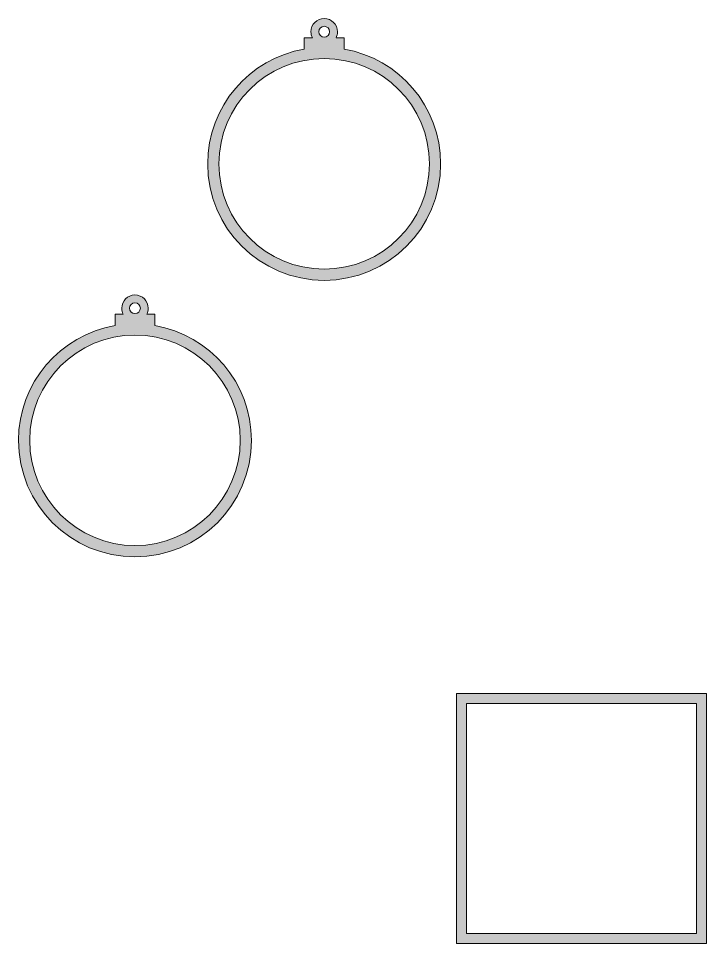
# Model space of a CAD drawing. Header units: inches. Extents: x -622 to 5817, y -2318 to 2869.
# Drawn here: x -622 to 2074, y -1090 to 2534 of the extents above; entities that cross this region are included whole.
import ezdxf

# ---------------------------------------------------------------- set-up
doc = ezdxf.new("R2010")
doc.units = ezdxf.units.IN
doc.header["$MEASUREMENT"] = 0
doc.layers.add('Layer 1', color=7, linetype='Continuous')

msp = doc.modelspace()

# ---------------------------------------------------------------- hatches: boundary and pattern name
at = {"layer": 'Layer 1', "true_color": 0x2a2844}
h = msp.add_hatch(color=179, dxfattribs=at)
h.dxf.hatch_style = 2
edge = h.paths.add_edge_path()
edge.add_spline(control_points=[(653.7, 2414.5), (653.7, 2414.5), (653.7, 2458.9), (653.7, 2458.9), (653.7, 2458.9), (622.1, 2458.9), (622.1, 2458.9), (625.7, 2466), (627.7, 2474), (627.7, 2482.5), (627.7, 2511.2), (604.5, 2534.4), (575.8, 2534.4), (547.2, 2534.4), (523.9, 2511.2), (523.9, 2482.5), (523.9, 2474), (526, 2466), (529.6, 2458.9), (529.6, 2458.9), (498, 2458.9), (498, 2458.9), (498, 2458.9), (498, 2414.5), (498, 2414.5), (283, 2377.6), (119.4, 2190.3), (119.4, 1964.8), (119.4, 1712.7), (323.8, 1508.4), (575.8, 1508.4), (827.9, 1508.4), (1032.2, 1712.7), (1032.2, 1964.8), (1032.2, 2190.3), (868.7, 2377.6), (653.7, 2414.5)], knot_values=[0, 0, 0, 0, 1, 1, 1, 2, 2, 2, 3, 3, 3, 4, 4, 4, 5, 5, 5, 6, 6, 6, 7, 7, 7, 8, 8, 8, 9, 9, 9, 10, 10, 10, 11, 11, 11, 12, 12, 12, 12], degree=3, periodic=1)
edge = h.paths.add_edge_path()
edge.add_spline(control_points=[(575.8, 2503.7), (587.6, 2503.7), (597.1, 2494.2), (597.1, 2482.5), (597.1, 2470.8), (587.6, 2461.3), (575.8, 2461.3), (564.1, 2461.3), (554.6, 2470.8), (554.6, 2482.5), (554.6, 2494.2), (564.1, 2503.7), (575.8, 2503.7)], knot_values=[0, 0, 0, 0, 1, 1, 1, 2, 2, 2, 3, 3, 3, 4, 4, 4, 4], degree=3, periodic=1)
edge = h.paths.add_edge_path()
edge.add_spline(control_points=[(575.8, 1552.4), (348, 1552.4), (163.3, 1737.1), (163.3, 1964.9), (163.3, 2192.7), (348, 2377.4), (575.8, 2377.4), (803.7, 2377.4), (988.3, 2192.7), (988.3, 1964.9), (988.3, 1737.1), (803.7, 1552.4), (575.8, 1552.4)], knot_values=[0, 0, 0, 0, 1, 1, 1, 2, 2, 2, 3, 3, 3, 4, 4, 4, 4], degree=3, periodic=1)
h = msp.add_hatch(color=179, dxfattribs=at)
h.dxf.hatch_style = 2
edge = h.paths.add_edge_path()
edge.add_spline(control_points=[(-87.7, 1331.4), (-87.7, 1331.4), (-87.7, 1375.7), (-87.7, 1375.7), (-87.7, 1375.7), (-119.3, 1375.7), (-119.3, 1375.7), (-115.7, 1382.8), (-113.7, 1390.8), (-113.7, 1399.3), (-113.7, 1428), (-136.9, 1451.2), (-165.5, 1451.2), (-194.2, 1451.2), (-217.4, 1428), (-217.4, 1399.3), (-217.4, 1390.8), (-215.4, 1382.8), (-211.8, 1375.7), (-211.8, 1375.7), (-243.4, 1375.7), (-243.4, 1375.7), (-243.4, 1375.7), (-243.4, 1331.4), (-243.4, 1331.4), (-458.4, 1294.4), (-621.9, 1107.1), (-621.9, 881.6), (-621.9, 629.5), (-417.6, 425.2), (-165.5, 425.2), (86.5, 425.2), (290.9, 629.5), (290.9, 881.6), (290.9, 1107.1), (127.3, 1294.4), (-87.7, 1331.4)], knot_values=[0, 0, 0, 0, 1, 1, 1, 2, 2, 2, 3, 3, 3, 4, 4, 4, 5, 5, 5, 6, 6, 6, 7, 7, 7, 8, 8, 8, 9, 9, 9, 10, 10, 10, 11, 11, 11, 12, 12, 12, 12], degree=3, periodic=1)
edge = h.paths.add_edge_path()
edge.add_spline(control_points=[(-165.5, 1420.6), (-153.8, 1420.6), (-144.3, 1411), (-144.3, 1399.3), (-144.3, 1387.6), (-153.8, 1378.1), (-165.5, 1378.1), (-177.3, 1378.1), (-186.8, 1387.6), (-186.8, 1399.3), (-186.8, 1411), (-177.3, 1420.6), (-165.5, 1420.6)], knot_values=[0, 0, 0, 0, 1, 1, 1, 2, 2, 2, 3, 3, 3, 4, 4, 4, 4], degree=3, periodic=1)
edge = h.paths.add_edge_path()
edge.add_spline(control_points=[(-165.5, 469.2), (-393.4, 469.2), (-578, 653.9), (-578, 881.7), (-578, 1109.5), (-393.4, 1294.2), (-165.5, 1294.2), (62.3, 1294.2), (247, 1109.5), (247, 881.7), (247, 653.9), (62.3, 469.2), (-165.5, 469.2)], knot_values=[0, 0, 0, 0, 1, 1, 1, 2, 2, 2, 3, 3, 3, 4, 4, 4, 4], degree=3, periodic=1)
at = {"layer": 'Layer 1', "true_color": 0x3e9984}
h = msp.add_hatch(color=125, dxfattribs=at)
h.dxf.hatch_style = 2
h.paths.add_polyline_path([(1094.2, -110.2), (1094.2, -1089.8), (2073.8, -1089.8), (2073.8, -110.2)])
h.paths.add_polyline_path([(2034.8, -1050.8), (1133.2, -1050.8), (1133.2, -149.2), (2034.8, -149.2)])

# ---------------------------------------------------------------- linework, layer by layer
at = {"layer": 'Layer 1', "lineweight": 0}
for points in [[(1094.2, -110.2), (1094.2, -1089.8), (2073.8, -1089.8), (2073.8, -110.2), (1094.2, -110.2)], [(2034.8, -1050.8), (1133.2, -1050.8), (1133.2, -149.2), (2034.8, -149.2), (2034.8, -1050.8)]]:
    msp.add_lwpolyline(points, dxfattribs=at)
for points, knots in [([(653.7, 2414.5), (653.7, 2414.5), (653.7, 2458.9), (653.7, 2458.9), (653.7, 2458.9), (622.1, 2458.9), (622.1, 2458.9), (625.7, 2466), (627.7, 2474), (627.7, 2482.5), (627.7, 2511.2), (604.5, 2534.4), (575.8, 2534.4), (547.2, 2534.4), (523.9, 2511.2), (523.9, 2482.5), (523.9, 2474), (526, 2466), (529.6, 2458.9), (529.6, 2458.9), (498, 2458.9), (498, 2458.9), (498, 2458.9), (498, 2414.5), (498, 2414.5), (283, 2377.6), (119.4, 2190.3), (119.4, 1964.8), (119.4, 1712.7), (323.8, 1508.4), (575.8, 1508.4), (827.9, 1508.4), (1032.2, 1712.7), (1032.2, 1964.8), (1032.2, 2190.3), (868.7, 2377.6), (653.7, 2414.5)], [0, 0, 0, 0, 1, 1, 1, 2, 2, 2, 3, 3, 3, 4, 4, 4, 5, 5, 5, 6, 6, 6, 7, 7, 7, 8, 8, 8, 9, 9, 9, 10, 10, 10, 11, 11, 11, 12, 12, 12, 12]), ([(575.8, 2503.7), (587.6, 2503.7), (597.1, 2494.2), (597.1, 2482.5), (597.1, 2470.8), (587.6, 2461.3), (575.8, 2461.3), (564.1, 2461.3), (554.6, 2470.8), (554.6, 2482.5), (554.6, 2494.2), (564.1, 2503.7), (575.8, 2503.7)], [0, 0, 0, 0, 1, 1, 1, 2, 2, 2, 3, 3, 3, 4, 4, 4, 4]), ([(575.8, 1552.4), (348, 1552.4), (163.3, 1737.1), (163.3, 1964.9), (163.3, 2192.7), (348, 2377.4), (575.8, 2377.4), (803.7, 2377.4), (988.3, 2192.7), (988.3, 1964.9), (988.3, 1737.1), (803.7, 1552.4), (575.8, 1552.4)], [0, 0, 0, 0, 1, 1, 1, 2, 2, 2, 3, 3, 3, 4, 4, 4, 4]), ([(-87.7, 1331.4), (-87.7, 1331.4), (-87.7, 1375.7), (-87.7, 1375.7), (-87.7, 1375.7), (-119.3, 1375.7), (-119.3, 1375.7), (-115.7, 1382.8), (-113.7, 1390.8), (-113.7, 1399.3), (-113.7, 1428), (-136.9, 1451.2), (-165.5, 1451.2), (-194.2, 1451.2), (-217.4, 1428), (-217.4, 1399.3), (-217.4, 1390.8), (-215.4, 1382.8), (-211.8, 1375.7), (-211.8, 1375.7), (-243.4, 1375.7), (-243.4, 1375.7), (-243.4, 1375.7), (-243.4, 1331.4), (-243.4, 1331.4), (-458.4, 1294.4), (-621.9, 1107.1), (-621.9, 881.6), (-621.9, 629.5), (-417.6, 425.2), (-165.5, 425.2), (86.5, 425.2), (290.9, 629.5), (290.9, 881.6), (290.9, 1107.1), (127.3, 1294.4), (-87.7, 1331.4)], [0, 0, 0, 0, 1, 1, 1, 2, 2, 2, 3, 3, 3, 4, 4, 4, 5, 5, 5, 6, 6, 6, 7, 7, 7, 8, 8, 8, 9, 9, 9, 10, 10, 10, 11, 11, 11, 12, 12, 12, 12]), ([(-165.5, 1420.6), (-153.8, 1420.6), (-144.3, 1411), (-144.3, 1399.3), (-144.3, 1387.6), (-153.8, 1378.1), (-165.5, 1378.1), (-177.3, 1378.1), (-186.8, 1387.6), (-186.8, 1399.3), (-186.8, 1411), (-177.3, 1420.6), (-165.5, 1420.6)], [0, 0, 0, 0, 1, 1, 1, 2, 2, 2, 3, 3, 3, 4, 4, 4, 4]), ([(-165.5, 469.2), (-393.4, 469.2), (-578, 653.9), (-578, 881.7), (-578, 1109.5), (-393.4, 1294.2), (-165.5, 1294.2), (62.3, 1294.2), (247, 1109.5), (247, 881.7), (247, 653.9), (62.3, 469.2), (-165.5, 469.2)], [0, 0, 0, 0, 1, 1, 1, 2, 2, 2, 3, 3, 3, 4, 4, 4, 4])]:
    msp.add_open_spline(points, degree=3, knots=knots, dxfattribs=at)

doc.saveas('drawing.dxf')
